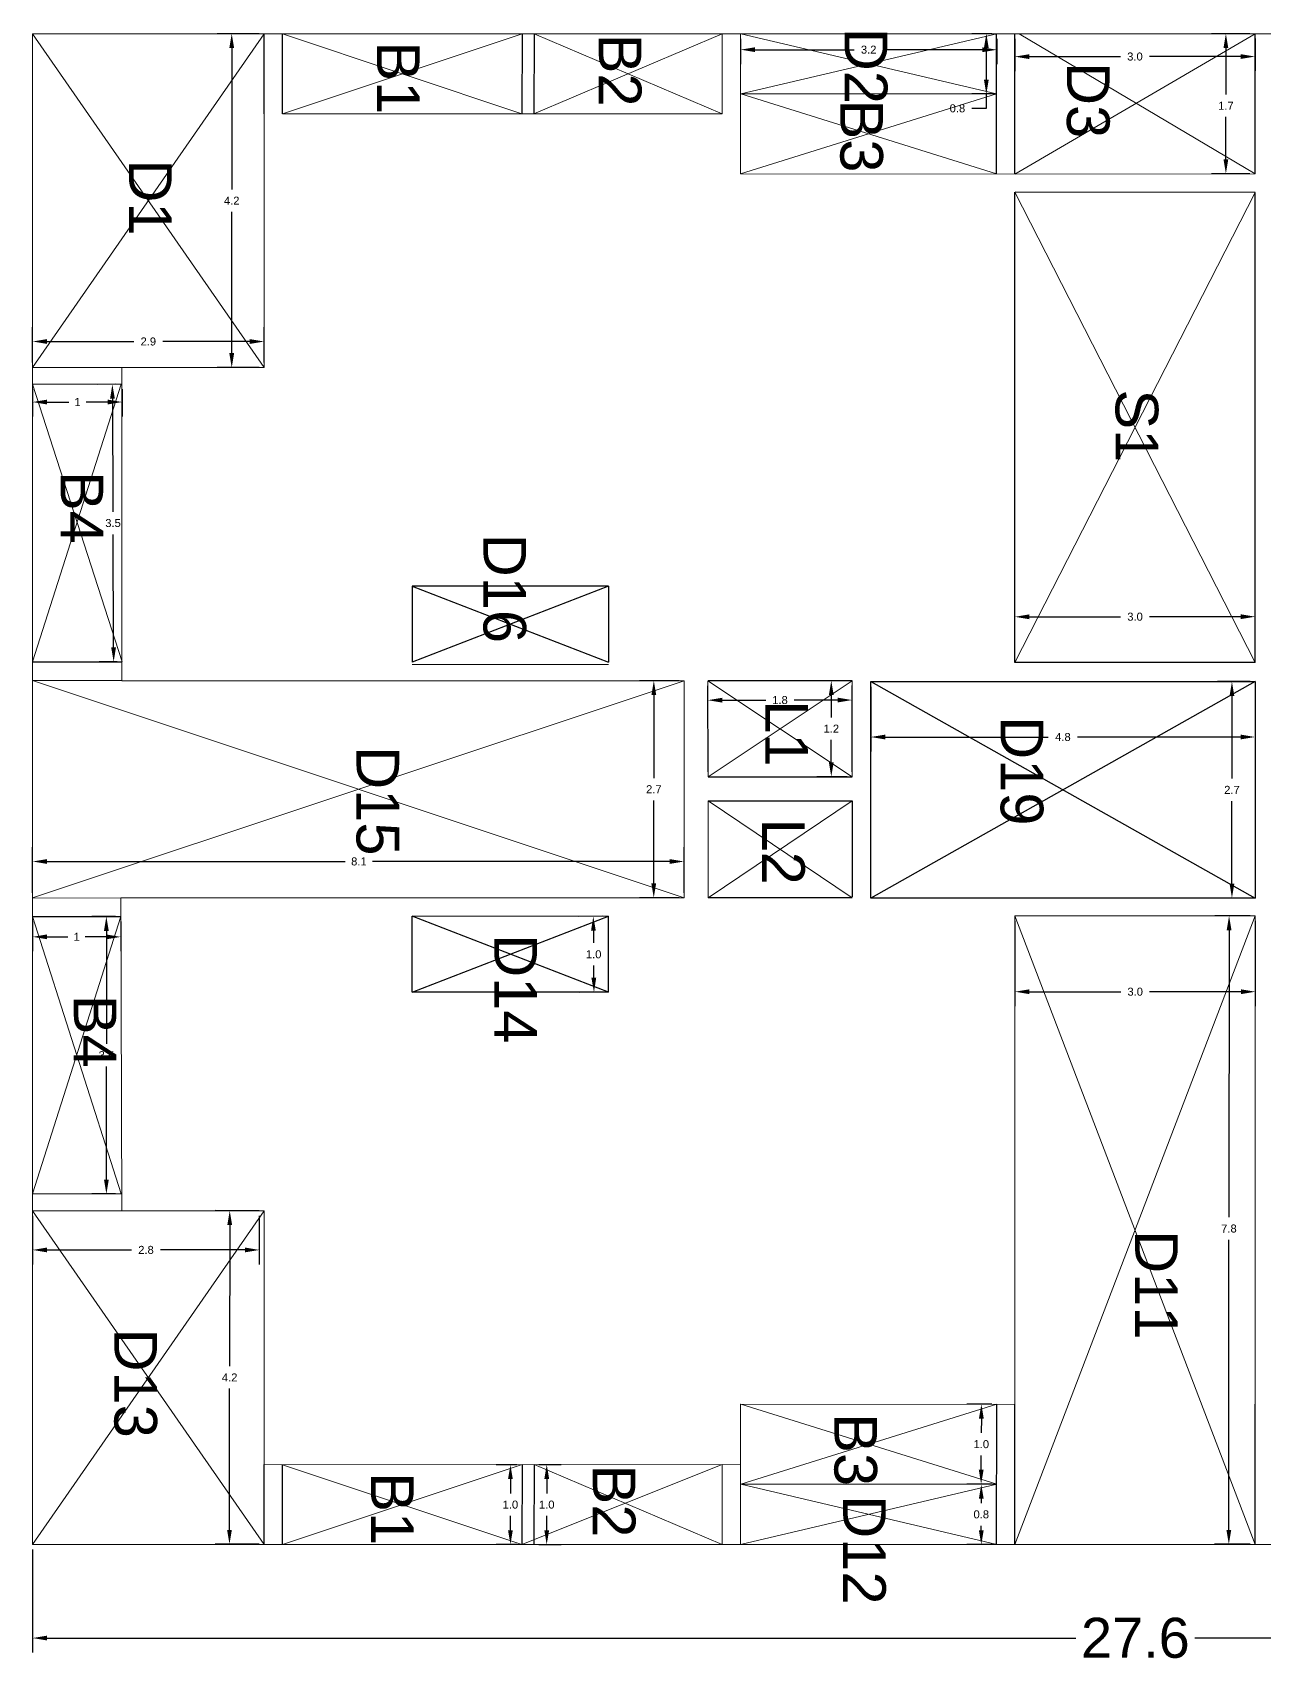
# Model space of a CAD drawing. Header units: metres. Extents: x 29392 to 32022, y 3934 to 33962.
# Drawn here: x 29422.94 to 29438.33, y 4040.68 to 4061.06 of the extents above; entities that cross this region are included whole.
import ezdxf

# ---------------------------------------------------------------- set-up
doc = ezdxf.new("R2010")
doc.units = ezdxf.units.M
doc.layers.add('text', color=7, linetype='Continuous', lineweight=5)
doc.styles.get("Standard").update_dxf_attribs({"font": 'arial.ttf'})
doc.dimstyles.get("Standard").update_dxf_attribs({"dimtxt": 0.1, "dimasz": 0.18, "dimexe": 0.18, "dimexo": 0.0625, "dimgap": 0.09, "dimtad": 0, "dimtih": 1, "dimtoh": 1, "dimdec": 1, "dimzin": 0, "dimdsep": 46, "dimtxsty": 'Standard', "dimcen": 0.09, "dimadec": 0, "dimazin": 0, "dimtfac": 1, "dimtdec": 1, "dimtofl": 0, "dimtmove": 0, "dimatfit": 3, "dimfxl": 1, "dimtolj": 1, "dimtzin": 0, "dimarcsym": 0})

# ---------------------------------------------------------------- blocks, each defined once
blk = doc.blocks.new('*D151')
at = {"layer": 'Defpoints', "color": 0, "transparency": 16777216}
for p in [(29434.982, 4061.05), (29434.853, 4060.298), (29434.982, 4060.298)]:
    blk.add_point(p, dxfattribs=at)
at = {"layer": 'text', "color": 0, "lineweight": -2, "transparency": 16777216}
for p, q in [((29434.92, 4061.05), (29434.673, 4061.05)), ((29434.853, 4060.87), (29434.853, 4060.478)), ((29434.92, 4060.298), (29434.673, 4060.298)), ((29434.853, 4060.298), (29434.853, 4060.118)), ((29434.853, 4060.118), (29434.673, 4060.118))]:
    blk.add_line(p, q, dxfattribs=at)
at = {"layer": 'text', "color": 0, "transparency": 16777216}
for points in [[(29434.823, 4060.87), (29434.883, 4060.87), (29434.853, 4061.05)], [(29434.823, 4060.478), (29434.883, 4060.478), (29434.853, 4060.298)]]:
    blk.add_solid(points, dxfattribs=at)
at = {"layer": 'text', "color": 0, "transparency": 16777216, "insert": (29434.492, 4060.118), "char_height": 0.1, "attachment_point": 5}
blk.add_mtext('\\A1;0.8', dxfattribs=at)
blk = doc.blocks.new('*D152')
at = {"layer": 'Defpoints', "color": 0, "transparency": 16777216}
for p in [(29431.783, 4061.05), (29434.984, 4061.049), (29431.783, 4060.851)]:
    blk.add_point(p, dxfattribs=at)
at = {"layer": 'text', "color": 0, "lineweight": -2, "transparency": 16777216}
for p, q in [((29431.783, 4060.988), (29431.783, 4060.671)), ((29434.984, 4060.986), (29434.984, 4060.67)), ((29431.963, 4060.851), (29433.203, 4060.851)), ((29434.804, 4060.85), (29433.564, 4060.851))]:
    blk.add_line(p, q, dxfattribs=at)
at = {"layer": 'text', "color": 0, "transparency": 16777216}
for points in [[(29431.963, 4060.881), (29431.963, 4060.821), (29431.783, 4060.851)], [(29434.804, 4060.88), (29434.804, 4060.82), (29434.984, 4060.85)]]:
    blk.add_solid(points, dxfattribs=at)
at = {"layer": 'text', "color": 0, "transparency": 16777216, "insert": (29433.383, 4060.851), "char_height": 0.1, "attachment_point": 5}
blk.add_mtext('\\A1;3.2', dxfattribs=at)
blk = doc.blocks.new('*D153')
at = {"layer": 'Defpoints', "color": 0, "transparency": 16777216}
for p in [(29438.21, 4061.05), (29437.846, 4059.301), (29438.21, 4059.301)]:
    blk.add_point(p, dxfattribs=at)
at = {"layer": 'text', "color": 0, "lineweight": -2, "transparency": 16777216}
for p, q in [((29438.147, 4061.05), (29437.666, 4061.05)), ((29437.846, 4060.87), (29437.846, 4060.29)), ((29437.846, 4059.481), (29437.846, 4060.01)), ((29438.147, 4059.301), (29437.666, 4059.301))]:
    blk.add_line(p, q, dxfattribs=at)
at = {"layer": 'text', "color": 0, "transparency": 16777216}
for points in [[(29437.876, 4060.87), (29437.816, 4060.87), (29437.846, 4061.05)], [(29437.876, 4059.481), (29437.816, 4059.481), (29437.846, 4059.301)]]:
    blk.add_solid(points, dxfattribs=at)
at = {"layer": 'text', "color": 0, "transparency": 16777216, "insert": (29437.846, 4060.15), "char_height": 0.1, "attachment_point": 5}
blk.add_mtext('\\A1;1.7', dxfattribs=at)
blk = doc.blocks.new('*D154')
at = {"layer": 'Defpoints', "color": 0, "transparency": 16777216}
for p in [(29435.21, 4061.05), (29438.21, 4061.051), (29438.21, 4060.765)]:
    blk.add_point(p, dxfattribs=at)
at = {"layer": 'text', "color": 0, "lineweight": -2, "transparency": 16777216}
for p, q in [((29435.21, 4060.988), (29435.21, 4060.584)), ((29438.21, 4060.989), (29438.21, 4060.585)), ((29435.39, 4060.764), (29436.529, 4060.765)), ((29438.03, 4060.765), (29436.891, 4060.765))]:
    blk.add_line(p, q, dxfattribs=at)
at = {"layer": 'text', "color": 0, "transparency": 16777216}
for points in [[(29435.39, 4060.794), (29435.39, 4060.734), (29435.21, 4060.764)], [(29438.03, 4060.795), (29438.03, 4060.735), (29438.21, 4060.765)]]:
    blk.add_solid(points, dxfattribs=at)
at = {"layer": 'text', "color": 0, "transparency": 16777216, "insert": (29436.71, 4060.765), "char_height": 0.1, "attachment_point": 5}
blk.add_mtext('\\A1;3.0', dxfattribs=at)
blk = doc.blocks.new('*D160')
at = {"layer": 'Defpoints', "color": 0, "transparency": 16777216}
for p in [(29438.214, 4050.029), (29437.883, 4042.179), (29438.211, 4042.179)]:
    blk.add_point(p, dxfattribs=at)
at = {"layer": 'text', "color": 0, "lineweight": -2, "transparency": 16777216}
for p, q in [((29438.151, 4050.029), (29437.706, 4050.029)), ((29437.886, 4049.849), (29437.884, 4046.264)), ((29437.883, 4042.359), (29437.884, 4045.982)), ((29438.148, 4042.179), (29437.703, 4042.179))]:
    blk.add_line(p, q, dxfattribs=at)
at = {"layer": 'text', "color": 0, "transparency": 16777216}
for points in [[(29437.856, 4049.849), (29437.916, 4049.849), (29437.886, 4050.029)], [(29437.853, 4042.359), (29437.913, 4042.359), (29437.883, 4042.179)]]:
    blk.add_solid(points, dxfattribs=at)
at = {"layer": 'text', "color": 0, "transparency": 16777216, "insert": (29437.884, 4046.123), "char_height": 0.1, "attachment_point": 5}
blk.add_mtext('\\A1;7.8', dxfattribs=at)
blk = doc.blocks.new('*D161')
at = {"layer": 'Defpoints', "color": 0, "transparency": 16777216}
for p in [(29435.211, 4050.029), (29438.214, 4050.029), (29435.211, 4049.082)]:
    blk.add_point(p, dxfattribs=at)
at = {"layer": 'text', "color": 0, "lineweight": -2, "transparency": 16777216}
for p, q in [((29435.211, 4049.966), (29435.211, 4048.902)), ((29438.214, 4049.966), (29438.214, 4048.902)), ((29435.391, 4049.082), (29436.532, 4049.082)), ((29438.034, 4049.082), (29436.893, 4049.082))]:
    blk.add_line(p, q, dxfattribs=at)
at = {"layer": 'text', "color": 0, "transparency": 16777216}
for points in [[(29435.391, 4049.112), (29435.391, 4049.052), (29435.211, 4049.082)], [(29438.034, 4049.112), (29438.034, 4049.052), (29438.214, 4049.082)]]:
    blk.add_solid(points, dxfattribs=at)
at = {"layer": 'text', "color": 0, "transparency": 16777216, "insert": (29436.713, 4049.082), "char_height": 0.1, "attachment_point": 5}
blk.add_mtext('\\A1;3.0', dxfattribs=at)
blk = doc.blocks.new('*D162')
at = {"layer": 'Defpoints', "color": 0, "transparency": 16777216}
for p in [(29431.077, 4052.968), (29430.698, 4050.255), (29431.076, 4050.255)]:
    blk.add_point(p, dxfattribs=at)
at = {"layer": 'text', "color": 0, "lineweight": -2, "transparency": 16777216}
for p, q in [((29431.015, 4052.968), (29430.519, 4052.968)), ((29430.699, 4052.788), (29430.699, 4051.752)), ((29430.698, 4050.435), (29430.699, 4051.471)), ((29431.014, 4050.255), (29430.518, 4050.255))]:
    blk.add_line(p, q, dxfattribs=at)
at = {"layer": 'text', "color": 0, "transparency": 16777216}
for points in [[(29430.669, 4052.788), (29430.729, 4052.788), (29430.699, 4052.968)], [(29430.668, 4050.435), (29430.728, 4050.435), (29430.698, 4050.255)]]:
    blk.add_solid(points, dxfattribs=at)
at = {"layer": 'text', "color": 0, "transparency": 16777216, "insert": (29430.699, 4051.612), "char_height": 0.1, "attachment_point": 5}
blk.add_mtext('\\A1;2.7', dxfattribs=at)
blk = doc.blocks.new('*D163')
at = {"layer": 'Defpoints', "color": 0, "transparency": 16777216}
for p in [(29422.938, 4050.709), (29422.938, 4050.255), (29431.076, 4050.255)]:
    blk.add_point(p, dxfattribs=at)
at = {"layer": 'text', "color": 0, "lineweight": -2, "transparency": 16777216}
for p, q in [((29422.938, 4050.317), (29422.938, 4050.889)), ((29431.076, 4050.317), (29431.076, 4050.889)), ((29423.118, 4050.709), (29426.843, 4050.709)), ((29430.896, 4050.709), (29427.185, 4050.709))]:
    blk.add_line(p, q, dxfattribs=at)
at = {"layer": 'text', "color": 0, "transparency": 16777216}
for points in [[(29423.118, 4050.739), (29423.118, 4050.679), (29422.938, 4050.709)], [(29430.896, 4050.739), (29430.896, 4050.679), (29431.076, 4050.709)]]:
    blk.add_solid(points, dxfattribs=at)
at = {"layer": 'text', "color": 0, "transparency": 16777216, "insert": (29427.014, 4050.709), "char_height": 0.1, "attachment_point": 5}
blk.add_mtext('\\A1;8.1', dxfattribs=at)
blk = doc.blocks.new('*D167')
at = {"layer": 'Defpoints', "color": 0, "transparency": 16777216}
for p in [(29435.209, 4053.766), (29435.209, 4053.195), (29438.212, 4053.197)]:
    blk.add_point(p, dxfattribs=at)
at = {"layer": 'text', "color": 0, "lineweight": -2, "transparency": 16777216}
for p, q in [((29435.209, 4053.258), (29435.209, 4053.946)), ((29438.212, 4053.259), (29438.212, 4053.947)), ((29435.389, 4053.766), (29436.53, 4053.767)), ((29438.032, 4053.767), (29436.891, 4053.767))]:
    blk.add_line(p, q, dxfattribs=at)
at = {"layer": 'text', "color": 0, "transparency": 16777216}
for points in [[(29435.389, 4053.796), (29435.389, 4053.736), (29435.209, 4053.766)], [(29438.032, 4053.797), (29438.032, 4053.737), (29438.212, 4053.767)]]:
    blk.add_solid(points, dxfattribs=at)
at = {"layer": 'text', "color": 0, "transparency": 16777216, "insert": (29436.711, 4053.767), "char_height": 0.1, "attachment_point": 5}
blk.add_mtext('\\A1;3.0', dxfattribs=at)
blk = doc.blocks.new('*D168')
at = {"layer": 'Defpoints', "color": 0, "transparency": 16777216}
for p in [(29433.176, 4052.968), (29432.916, 4051.768), (29433.176, 4051.768)]:
    blk.add_point(p, dxfattribs=at)
at = {"layer": 'text', "color": 0, "lineweight": -2, "transparency": 16777216}
for p, q in [((29433.114, 4052.968), (29432.736, 4052.968)), ((29432.916, 4052.788), (29432.916, 4052.508)), ((29432.916, 4051.948), (29432.916, 4052.228)), ((29433.114, 4051.768), (29432.736, 4051.768))]:
    blk.add_line(p, q, dxfattribs=at)
at = {"layer": 'text', "color": 0, "transparency": 16777216}
for points in [[(29432.886, 4052.788), (29432.946, 4052.788), (29432.916, 4052.968)], [(29432.886, 4051.948), (29432.946, 4051.948), (29432.916, 4051.768)]]:
    blk.add_solid(points, dxfattribs=at)
at = {"layer": 'text', "color": 0, "transparency": 16777216, "insert": (29432.916, 4052.368), "char_height": 0.1, "attachment_point": 5}
blk.add_mtext('\\A1;1.2', dxfattribs=at)
blk = doc.blocks.new('*D169')
at = {"layer": 'Defpoints', "color": 0, "transparency": 16777216}
for p in [(29431.375, 4052.724), (29431.376, 4051.765), (29433.176, 4051.768)]:
    blk.add_point(p, dxfattribs=at)
at = {"layer": 'text', "color": 0, "lineweight": -2, "transparency": 16777216}
for p, q in [((29431.376, 4051.828), (29431.375, 4052.904)), ((29433.176, 4051.83), (29433.175, 4052.906)), ((29431.555, 4052.724), (29432.099, 4052.725)), ((29432.995, 4052.726), (29432.452, 4052.725))]:
    blk.add_line(p, q, dxfattribs=at)
at = {"layer": 'text', "color": 0, "transparency": 16777216}
for points in [[(29431.555, 4052.754), (29431.555, 4052.694), (29431.375, 4052.724)], [(29432.995, 4052.756), (29432.995, 4052.696), (29433.175, 4052.726)]]:
    blk.add_solid(points, dxfattribs=at)
at = {"layer": 'text', "color": 0, "transparency": 16777216, "insert": (29432.275, 4052.725), "char_height": 0.1, "attachment_point": 5}
blk.add_mtext('\\A1;1.8', dxfattribs=at)
blk = doc.blocks.new('*D171')
at = {"layer": 'Defpoints', "color": 0, "transparency": 16777216}
for p in [(29422.938, 4042.175), (29450.493, 4042.175), (29422.938, 4041.007)]:
    blk.add_point(p, dxfattribs=at)
at = {"layer": 'text', "color": 0, "lineweight": -2, "transparency": 16777216}
for p, q in [((29422.938, 4042.112), (29422.938, 4040.827)), ((29450.493, 4042.112), (29450.493, 4040.827)), ((29423.118, 4041.007), (29435.972, 4041.007)), ((29450.313, 4041.007), (29437.459, 4041.007))]:
    blk.add_line(p, q, dxfattribs=at)
at = {"layer": 'text', "color": 0, "transparency": 16777216}
for points in [[(29423.118, 4041.037), (29423.118, 4040.977), (29422.938, 4041.007)], [(29450.313, 4041.037), (29450.313, 4040.977), (29450.493, 4041.007)]]:
    blk.add_solid(points, dxfattribs=at)
at = {"layer": 'text', "color": 0, "transparency": 16777216, "insert": (29436.715, 4041.007), "char_height": 0.5, "attachment_point": 5}
blk.add_mtext('\\A1;27.6', dxfattribs=at)
blk = doc.blocks.new('*D201')
at = {"color": 0, "lineweight": -2, "transparency": 16777216}
for p, q in [((29434.923, 4043.928), (29434.611, 4043.93)), ((29434.791, 4043.749), (29434.79, 4043.57)), ((29434.789, 4043.109), (29434.789, 4043.288)), ((29434.92, 4042.929), (29434.608, 4042.93))]:
    blk.add_line(p, q, dxfattribs=at)
at = {"color": 0, "transparency": 16777216}
for points in [[(29434.761, 4043.749), (29434.821, 4043.749), (29434.791, 4043.929)], [(29434.759, 4043.11), (29434.819, 4043.109), (29434.788, 4042.929)]]:
    blk.add_solid(points, dxfattribs=at)
at = {"layer": 'Defpoints', "color": 0, "transparency": 16777216}
for p in [(29434.986, 4043.928), (29434.788, 4042.929), (29434.982, 4042.929)]:
    blk.add_point(p, dxfattribs=at)
at = {"color": 0, "transparency": 16777216, "insert": (29434.79, 4043.429), "char_height": 0.1, "attachment_point": 5}
blk.add_mtext('\\A1;1.0', dxfattribs=at)
blk = doc.blocks.new('*D202')
at = {"color": 0, "lineweight": -2, "transparency": 16777216}
for p, q in [((29434.923, 4042.928), (29434.61, 4042.928)), ((29434.79, 4042.748), (29434.79, 4042.693)), ((29434.79, 4042.355), (29434.79, 4042.411)), ((29434.923, 4042.175), (29434.61, 4042.175))]:
    blk.add_line(p, q, dxfattribs=at)
at = {"color": 0, "transparency": 16777216}
for points in [[(29434.76, 4042.748), (29434.82, 4042.748), (29434.79, 4042.928)], [(29434.76, 4042.355), (29434.82, 4042.355), (29434.79, 4042.175)]]:
    blk.add_solid(points, dxfattribs=at)
at = {"layer": 'Defpoints', "color": 0, "transparency": 16777216}
for p in [(29434.986, 4042.928), (29434.79, 4042.175), (29434.986, 4042.175)]:
    blk.add_point(p, dxfattribs=at)
at = {"color": 0, "transparency": 16777216, "insert": (29434.79, 4042.552), "char_height": 0.1, "attachment_point": 5}
blk.add_mtext('\\A1;0.8', dxfattribs=at)
blk = doc.blocks.new('*D203')
at = {"color": 0, "lineweight": -2, "transparency": 16777216}
for p, q in [((29423.979, 4056.671), (29423.754, 4056.67)), ((29423.935, 4056.49), (29423.941, 4055.078)), ((29423.949, 4053.384), (29423.943, 4054.796)), ((29423.995, 4053.204), (29423.77, 4053.203))]:
    blk.add_line(p, q, dxfattribs=at)
at = {"color": 0, "transparency": 16777216}
for points in [[(29423.965, 4056.49), (29423.905, 4056.49), (29423.934, 4056.67)], [(29423.979, 4053.384), (29423.919, 4053.384), (29423.95, 4053.204)]]:
    blk.add_solid(points, dxfattribs=at)
at = {"layer": 'Defpoints', "color": 0, "transparency": 16777216}
for p in [(29424.042, 4056.671), (29423.95, 4053.204), (29424.057, 4053.204)]:
    blk.add_point(p, dxfattribs=at)
at = {"color": 0, "transparency": 16777216, "insert": (29423.942, 4054.937), "char_height": 0.1, "attachment_point": 5}
blk.add_mtext('\\A1;3.5', dxfattribs=at)
blk = doc.blocks.new('*D204')
at = {"color": 0, "lineweight": -2, "transparency": 16777216}
for p, q in [((29422.938, 4056.608), (29422.938, 4056.269)), ((29424.057, 4056.608), (29424.057, 4056.269)), ((29423.118, 4056.449), (29423.389, 4056.449)), ((29423.877, 4056.449), (29423.606, 4056.449))]:
    blk.add_line(p, q, dxfattribs=at)
at = {"color": 0, "transparency": 16777216}
for points in [[(29423.118, 4056.479), (29423.118, 4056.419), (29422.938, 4056.449)], [(29423.877, 4056.479), (29423.877, 4056.419), (29424.057, 4056.449)]]:
    blk.add_solid(points, dxfattribs=at)
at = {"layer": 'Defpoints', "color": 0, "transparency": 16777216}
for p in [(29422.938, 4056.671), (29424.057, 4056.671), (29422.938, 4056.449)]:
    blk.add_point(p, dxfattribs=at)
at = {"color": 0, "transparency": 16777216, "insert": (29423.498, 4056.449), "char_height": 0.1, "attachment_point": 5}
blk.add_mtext('\\A1;1', dxfattribs=at)
blk = doc.blocks.new('*D205')
at = {"color": 0, "lineweight": -2, "transparency": 16777216}
for p, q in [((29423.975, 4050.021), (29423.679, 4050.021)), ((29423.859, 4049.841), (29423.859, 4048.429)), ((29423.859, 4046.735), (29423.859, 4048.147)), ((29423.975, 4046.555), (29423.679, 4046.555))]:
    blk.add_line(p, q, dxfattribs=at)
at = {"color": 0, "transparency": 16777216}
for points in [[(29423.829, 4049.841), (29423.889, 4049.841), (29423.859, 4050.021)], [(29423.829, 4046.735), (29423.889, 4046.735), (29423.859, 4046.555)]]:
    blk.add_solid(points, dxfattribs=at)
at = {"layer": 'Defpoints', "color": 0, "transparency": 16777216}
for p in [(29424.038, 4050.021), (29423.859, 4046.555), (29424.038, 4046.555)]:
    blk.add_point(p, dxfattribs=at)
at = {"color": 0, "transparency": 16777216, "insert": (29423.859, 4048.288), "char_height": 0.1, "attachment_point": 5}
blk.add_mtext('\\A1;3.5', dxfattribs=at)
blk = doc.blocks.new('*D206')
at = {"color": 0, "lineweight": -2, "transparency": 16777216}
for p, q in [((29422.938, 4049.959), (29422.938, 4049.588)), ((29423.118, 4049.768), (29423.379, 4049.768)), ((29423.858, 4049.767), (29423.596, 4049.768)), ((29424.038, 4049.959), (29424.038, 4049.587))]:
    blk.add_line(p, q, dxfattribs=at)
at = {"color": 0, "transparency": 16777216}
for points in [[(29423.118, 4049.798), (29423.118, 4049.738), (29422.938, 4049.768)], [(29423.858, 4049.797), (29423.858, 4049.737), (29424.038, 4049.767)]]:
    blk.add_solid(points, dxfattribs=at)
at = {"layer": 'Defpoints', "color": 0, "transparency": 16777216}
for p in [(29422.938, 4050.022), (29424.038, 4050.021), (29422.938, 4049.768)]:
    blk.add_point(p, dxfattribs=at)
at = {"color": 0, "transparency": 16777216, "insert": (29423.488, 4049.768), "char_height": 0.1, "attachment_point": 5}
blk.add_mtext('\\A1;1', dxfattribs=at)
blk = doc.blocks.new('*D207')
at = {"color": 0, "lineweight": -2, "transparency": 16777216}
for p, q in [((29425.769, 4046.346), (29425.22, 4046.347)), ((29425.4, 4046.167), (29425.399, 4044.403)), ((29425.397, 4042.359), (29425.398, 4044.123)), ((29425.767, 4042.179), (29425.217, 4042.179))]:
    blk.add_line(p, q, dxfattribs=at)
at = {"color": 0, "transparency": 16777216}
for points in [[(29425.37, 4046.167), (29425.43, 4046.167), (29425.4, 4046.347)], [(29425.367, 4042.359), (29425.427, 4042.359), (29425.397, 4042.179)]]:
    blk.add_solid(points, dxfattribs=at)
at = {"layer": 'Defpoints', "color": 0, "transparency": 16777216}
for p in [(29425.832, 4046.346), (29425.397, 4042.179), (29425.829, 4042.179)]:
    blk.add_point(p, dxfattribs=at)
at = {"color": 0, "transparency": 16777216, "insert": (29425.399, 4044.263), "char_height": 0.1, "attachment_point": 5}
blk.add_mtext('\\A1;4.2', dxfattribs=at)
blk = doc.blocks.new('*D208')
at = {"color": 0, "lineweight": -2, "transparency": 16777216}
for p, q in [((29422.938, 4046.284), (29422.938, 4045.676)), ((29425.769, 4046.284), (29425.769, 4045.676)), ((29423.118, 4045.856), (29424.172, 4045.856)), ((29425.589, 4045.856), (29424.536, 4045.856))]:
    blk.add_line(p, q, dxfattribs=at)
at = {"color": 0, "transparency": 16777216}
for points in [[(29423.118, 4045.886), (29423.118, 4045.826), (29422.938, 4045.856)], [(29425.589, 4045.886), (29425.589, 4045.826), (29425.769, 4045.856)]]:
    blk.add_solid(points, dxfattribs=at)
at = {"layer": 'Defpoints', "color": 0, "transparency": 16777216}
for p in [(29422.938, 4046.346), (29425.769, 4046.346), (29422.938, 4045.856)]:
    blk.add_point(p, dxfattribs=at)
at = {"color": 0, "transparency": 16777216, "insert": (29424.354, 4045.856), "char_height": 0.1, "attachment_point": 5}
blk.add_mtext('\\A1;2.8', dxfattribs=at)
blk = doc.blocks.new('*D209')
at = {"color": 0, "lineweight": -2, "transparency": 16777216}
for p, q in [((29425.767, 4061.051), (29425.245, 4061.051)), ((29425.425, 4060.871), (29425.425, 4059.105)), ((29425.425, 4057.06), (29425.425, 4058.825)), ((29425.767, 4056.88), (29425.245, 4056.88))]:
    blk.add_line(p, q, dxfattribs=at)
at = {"color": 0, "transparency": 16777216}
for points in [[(29425.395, 4060.871), (29425.455, 4060.871), (29425.425, 4061.051)], [(29425.395, 4057.06), (29425.455, 4057.06), (29425.425, 4056.88)]]:
    blk.add_solid(points, dxfattribs=at)
at = {"layer": 'Defpoints', "color": 0, "transparency": 16777216}
for p in [(29425.829, 4061.051), (29425.425, 4056.88), (29425.829, 4056.88)]:
    blk.add_point(p, dxfattribs=at)
at = {"color": 0, "transparency": 16777216, "insert": (29425.425, 4058.965), "char_height": 0.1, "attachment_point": 5}
blk.add_mtext('\\A1;4.2', dxfattribs=at)
blk = doc.blocks.new('*D210')
at = {"color": 0, "lineweight": -2, "transparency": 16777216}
for p, q in [((29422.938, 4056.942), (29422.938, 4057.385)), ((29425.829, 4056.942), (29425.829, 4057.385)), ((29423.118, 4057.205), (29424.201, 4057.205)), ((29425.649, 4057.205), (29424.565, 4057.205))]:
    blk.add_line(p, q, dxfattribs=at)
at = {"color": 0, "transparency": 16777216}
for points in [[(29423.118, 4057.235), (29423.118, 4057.175), (29422.938, 4057.205)], [(29425.649, 4057.235), (29425.649, 4057.175), (29425.829, 4057.205)]]:
    blk.add_solid(points, dxfattribs=at)
at = {"layer": 'Defpoints', "color": 0, "transparency": 16777216}
for p in [(29422.938, 4057.205), (29422.938, 4056.88), (29425.829, 4056.88)]:
    blk.add_point(p, dxfattribs=at)
at = {"color": 0, "transparency": 16777216, "insert": (29424.383, 4057.205), "char_height": 0.1, "attachment_point": 5}
blk.add_mtext('\\A1;2.9', dxfattribs=at)
blk = doc.blocks.new('*D211')
at = {"color": 0, "lineweight": -2, "transparency": 16777216}
for p, q in [((29429.264, 4043.174), (29429.541, 4043.174)), ((29429.361, 4042.994), (29429.361, 4042.815)), ((29429.361, 4042.354), (29429.361, 4042.533)), ((29429.264, 4042.174), (29429.54, 4042.174))]:
    blk.add_line(p, q, dxfattribs=at)
at = {"color": 0, "transparency": 16777216}
for points in [[(29429.331, 4042.994), (29429.391, 4042.994), (29429.361, 4043.174)], [(29429.331, 4042.354), (29429.391, 4042.354), (29429.36, 4042.174)]]:
    blk.add_solid(points, dxfattribs=at)
at = {"layer": 'Defpoints', "color": 0, "transparency": 16777216}
for p in [(29429.202, 4043.174), (29429.201, 4042.174), (29429.36, 4042.174)]:
    blk.add_point(p, dxfattribs=at)
at = {"color": 0, "transparency": 16777216, "insert": (29429.361, 4042.674), "char_height": 0.1, "attachment_point": 5}
blk.add_mtext('\\A1;1.0', dxfattribs=at)
blk = doc.blocks.new('*D212')
at = {"color": 0, "lineweight": -2, "transparency": 16777216}
for p, q in [((29428.986, 4043.173), (29428.727, 4043.173)), ((29428.907, 4042.993), (29428.907, 4042.815)), ((29428.907, 4042.355), (29428.907, 4042.533)), ((29428.986, 4042.175), (29428.727, 4042.175))]:
    blk.add_line(p, q, dxfattribs=at)
at = {"color": 0, "transparency": 16777216}
for points in [[(29428.877, 4042.993), (29428.937, 4042.993), (29428.907, 4043.173)], [(29428.877, 4042.355), (29428.937, 4042.355), (29428.907, 4042.175)]]:
    blk.add_solid(points, dxfattribs=at)
at = {"layer": 'Defpoints', "color": 0, "transparency": 16777216}
for p in [(29429.049, 4043.173), (29428.907, 4042.175), (29429.049, 4042.175)]:
    blk.add_point(p, dxfattribs=at)
at = {"color": 0, "transparency": 16777216, "insert": (29428.907, 4042.674), "char_height": 0.1, "attachment_point": 5}
blk.add_mtext('\\A1;1.0', dxfattribs=at)
blk = doc.blocks.new('*D213')
at = {"color": 0, "lineweight": -2, "transparency": 16777216}
for p, q in [((29430.061, 4050.024), (29429.763, 4050.022)), ((29429.944, 4049.843), (29429.946, 4049.691)), ((29429.949, 4049.256), (29429.948, 4049.408)), ((29430.069, 4049.077), (29429.771, 4049.074))]:
    blk.add_line(p, q, dxfattribs=at)
at = {"color": 0, "transparency": 16777216}
for points in [[(29429.974, 4049.843), (29429.914, 4049.843), (29429.943, 4050.023)], [(29429.979, 4049.256), (29429.919, 4049.256), (29429.951, 4049.076)]]:
    blk.add_solid(points, dxfattribs=at)
at = {"layer": 'Defpoints', "color": 0, "transparency": 16777216}
for p in [(29430.124, 4050.025), (29429.951, 4049.076), (29430.131, 4049.077)]:
    blk.add_point(p, dxfattribs=at)
at = {"color": 0, "transparency": 16777216, "insert": (29429.947, 4049.549), "char_height": 0.1, "attachment_point": 5}
blk.add_mtext('\\A1;1.0', dxfattribs=at)
blk = doc.blocks.new('*D214')
at = {"color": 0, "lineweight": -2, "transparency": 16777216}
for p, q in [((29438.148, 4052.956), (29437.742, 4052.956)), ((29437.922, 4052.776), (29437.922, 4051.744)), ((29437.922, 4050.432), (29437.922, 4051.464)), ((29438.148, 4050.252), (29437.742, 4050.252))]:
    blk.add_line(p, q, dxfattribs=at)
at = {"color": 0, "transparency": 16777216}
for points in [[(29437.892, 4052.776), (29437.952, 4052.776), (29437.922, 4052.956)], [(29437.892, 4050.432), (29437.952, 4050.432), (29437.922, 4050.252)]]:
    blk.add_solid(points, dxfattribs=at)
at = {"layer": 'Defpoints', "color": 0, "transparency": 16777216}
for p in [(29438.21, 4052.956), (29437.922, 4050.252), (29438.21, 4050.252)]:
    blk.add_point(p, dxfattribs=at)
at = {"color": 0, "transparency": 16777216, "insert": (29437.922, 4051.604), "char_height": 0.1, "attachment_point": 5}
blk.add_mtext('\\A1;2.7', dxfattribs=at)
blk = doc.blocks.new('*D215')
at = {"color": 0, "lineweight": -2, "transparency": 16777216}
for p, q in [((29433.41, 4052.893), (29433.41, 4052.084)), ((29438.21, 4052.893), (29438.21, 4052.084)), ((29433.59, 4052.264), (29435.627, 4052.264)), ((29438.03, 4052.264), (29435.993, 4052.264))]:
    blk.add_line(p, q, dxfattribs=at)
at = {"color": 0, "transparency": 16777216}
for points in [[(29433.59, 4052.294), (29433.59, 4052.234), (29433.41, 4052.264)], [(29438.03, 4052.294), (29438.03, 4052.234), (29438.21, 4052.264)]]:
    blk.add_solid(points, dxfattribs=at)
at = {"layer": 'Defpoints', "color": 0, "transparency": 16777216}
for p in [(29433.41, 4052.956), (29438.21, 4052.956), (29433.41, 4052.264)]:
    blk.add_point(p, dxfattribs=at)
at = {"color": 0, "transparency": 16777216, "insert": (29435.81, 4052.264), "char_height": 0.1, "attachment_point": 5}
blk.add_mtext('\\A1;4.8', dxfattribs=at)

msp = doc.modelspace()

# ---------------------------------------------------------------- linework, layer by layer
for p, q in [((29425.829, 4060.05), (29425.831, 4061.05)), ((29426.06, 4060.05), (29426.061, 4061.05)), ((29429.052, 4061.05), (29429.051, 4060.05)), ((29429.202, 4061.05), (29429.201, 4060.05)), ((29434.982, 4059.297), (29434.982, 4061.05)), ((29435.21, 4059.297), (29435.21, 4061.05)), ((29438.21, 4059.301), (29438.21, 4061.05)), ((29435.211, 4053.196), (29435.209, 4059.07)), ((29435.209, 4053.195), (29435.21, 4059.067)), ((29438.212, 4059.068), (29435.212, 4059.069)), ((29438.212, 4053.197), (29438.21, 4059.068)), ((29427.681, 4054.15), (29427.681, 4053.2)), ((29430.131, 4054.149), (29427.681, 4054.15)), ((29427.681, 4054.15), (29430.131, 4053.199)), ((29430.131, 4054.149), (29427.681, 4053.2)), ((29430.131, 4054.149), (29430.131, 4053.199)), ((29422.938, 4053.204), (29424.057, 4053.204)), ((29438.212, 4053.197), (29435.211, 4053.195)), ((29433.176, 4052.968), (29431.376, 4052.968)), ((29431.376, 4051.768), (29433.176, 4051.768)), ((29431.376, 4051.468), (29433.176, 4051.468)), ((29433.176, 4051.468), (29433.176, 4050.268)), ((29433.176, 4050.255), (29431.376, 4050.255)), ((29422.938, 4050.022), (29424.038, 4050.021)), ((29427.681, 4049.076), (29430.131, 4050.027)), ((29427.681, 4049.076), (29427.681, 4050.026)), ((29430.131, 4049.077), (29427.681, 4050.026)), ((29430.131, 4049.077), (29430.131, 4050.027)), ((29430.131, 4049.077), (29427.681, 4049.076)), ((29434.982, 4042.175), (29434.983, 4043.925)), ((29435.209, 4042.175), (29435.211, 4043.925)), ((29438.212, 4042.175), (29438.21, 4043.929)), ((29425.829, 4042.175), (29425.831, 4043.175)), ((29426.06, 4042.174), (29426.061, 4043.174)), ((29429.052, 4043.174), (29429.051, 4042.174)), ((29429.202, 4043.174), (29429.201, 4042.174))]:
    msp.add_line(p, q)
at = {"color": 0}
for p, q in [((29433.41, 4050.252), (29433.41, 4052.956)), ((29433.41, 4052.956), (29438.21, 4052.956)), ((29438.21, 4052.956), (29433.41, 4050.252)), ((29433.41, 4052.956), (29438.21, 4050.252)), ((29438.21, 4052.956), (29438.21, 4050.252)), ((29438.21, 4050.252), (29433.41, 4050.252))]:
    msp.add_line(p, q, dxfattribs=at)
at = {"layer": 'text'}
for p, q in [((29422.938, 4042.175), (29422.938, 4061.051)), ((29422.938, 4061.051), (29447.593, 4061.05)), ((29425.831, 4056.88), (29422.938, 4061.051)), ((29425.829, 4061.051), (29422.938, 4056.88)), ((29425.829, 4060.05), (29425.829, 4061.051)), ((29429.052, 4061.05), (29426.06, 4060.05)), ((29426.061, 4061.05), (29429.051, 4060.05)), ((29431.551, 4061.051), (29429.201, 4060.05)), ((29429.202, 4061.05), (29431.551, 4060.049)), ((29431.551, 4060.049), (29431.551, 4061.051)), ((29431.783, 4060.049), (29431.783, 4061.05)), ((29431.784, 4061.05), (29434.982, 4060.298)), ((29434.984, 4061.049), (29431.784, 4060.298)), ((29438.21, 4061.05), (29435.21, 4059.297)), ((29435.265, 4061.05), (29438.21, 4059.301)), ((29434.982, 4060.298), (29431.783, 4059.298)), ((29434.982, 4060.298), (29431.784, 4060.298)), ((29431.784, 4060.298), (29434.982, 4059.298)), ((29438.21, 4059.301), (29435.213, 4059.297)), ((29435.209, 4059.07), (29438.212, 4053.197)), ((29438.21, 4059.068), (29435.211, 4053.195)), ((29424.051, 4056.88), (29422.938, 4056.88)), ((29422.938, 4056.88), (29424.042, 4056.88)), ((29422.938, 4056.671), (29424.042, 4056.671)), ((29424.042, 4056.671), (29422.938, 4053.204)), ((29422.938, 4056.671), (29424.057, 4053.204)), ((29430.131, 4053.17), (29427.681, 4053.171)), ((29422.938, 4052.971), (29424.057, 4052.971)), ((29431.076, 4050.255), (29422.938, 4052.971)), ((29431.077, 4052.968), (29422.938, 4050.255)), ((29431.376, 4051.768), (29431.375, 4052.968)), ((29431.375, 4052.968), (29433.176, 4051.768)), ((29433.176, 4052.968), (29431.376, 4051.768)), ((29433.176, 4052.968), (29433.176, 4051.768)), ((29431.376, 4051.468), (29431.376, 4050.255)), ((29433.176, 4051.468), (29431.376, 4050.255)), ((29431.376, 4051.468), (29433.176, 4050.255)), ((29422.938, 4050.255), (29424.038, 4050.251)), ((29422.938, 4050.022), (29424.042, 4046.555)), ((29424.038, 4050.021), (29422.938, 4046.555)), ((29430.131, 4050.025), (29427.681, 4050.024)), ((29438.214, 4050.029), (29435.209, 4042.175)), ((29435.211, 4050.03), (29438.212, 4042.175)), ((29422.938, 4046.555), (29424.042, 4046.555)), ((29424.051, 4046.346), (29422.938, 4046.346)), ((29425.832, 4046.346), (29422.938, 4042.175)), ((29422.938, 4046.346), (29425.832, 4042.175)), ((29422.938, 4046.346), (29424.042, 4046.346)), ((29431.784, 4043.93), (29434.984, 4042.928)), ((29434.986, 4043.928), (29431.784, 4042.929)), ((29425.832, 4043.172), (29425.832, 4042.175)), ((29429.052, 4043.174), (29426.06, 4042.175)), ((29426.061, 4043.172), (29429.051, 4042.175)), ((29431.551, 4043.174), (29429.051, 4042.174)), ((29429.202, 4043.174), (29431.551, 4042.174)), ((29431.551, 4042.174), (29431.551, 4043.175)), ((29431.783, 4042.174), (29431.783, 4043.175)), ((29434.986, 4042.928), (29431.783, 4042.175)), ((29434.986, 4042.928), (29431.784, 4042.929)), ((29431.784, 4042.929), (29434.984, 4042.175)), ((29450.493, 4042.175), (29422.938, 4042.175))]:
    msp.add_line(p, q, dxfattribs=at)
for points in [[(29438.211, 4043.929), (29438.214, 4050.029), (29435.211, 4050.03), (29435.211, 4043.925), (29431.782, 4043.928), (29431.78, 4043.175), (29425.832, 4043.172), (29425.832, 4046.346), (29424.051, 4046.346), (29424.039, 4050.255), (29431.076, 4050.255), (29431.077, 4052.968), (29424.051, 4052.968), (29424.051, 4056.88), (29425.831, 4056.88), (29425.829, 4060.05)], [(29426.06, 4060.05), (29431.551, 4060.049)], [(29431.783, 4060.049), (29431.783, 4059.298), (29435.213, 4059.297), (29438.21, 4059.301)]]:
    msp.add_lwpolyline(points, dxfattribs=at)

# ---------------------------------------------------------------- texts
for s, p in [('B2', (29430.011, 4061.051)), ('D2', (29433.084, 4061.125)), ('B1', (29427.239, 4060.955)), ('D3', (29435.86, 4060.697)), ('B3', (29433.029, 4060.228)), ('D1', (29424.142, 4059.481)), ('S1', (29436.468, 4056.606)), ('B4', (29423.287, 4055.588)), ('D16', (29428.57, 4054.804)), ('L1', (29432.09, 4052.725)), ('D19', (29435.032, 4052.525)), ('D15', (29426.984, 4052.15)), ('L2', (29432.052, 4051.247)), ('D14', (29428.706, 4049.801)), ('B4', (29423.452, 4049.044)), ('D11', (29436.712, 4046.103)), ('D13', (29423.959, 4044.875)), ('B3', (29432.955, 4043.816)), ('B2', (29429.936, 4043.175)), ('B1', (29427.165, 4043.079)), ('D12', (29433.064, 4042.792))]:
    msp.add_text(s, height=0.5332, rotation=270).set_placement(p)

# ---------------------------------------------------------------- dimensions: what is measured, and where the dimension line sits
for p1, p2, distance, picture, middle in [((29425.829, 4061.051), (29425.829, 4056.88), -0.404, '*D209', (29425.425, 4058.965)), ((29424.042, 4056.671), (29424.057, 4053.204), -0.107, '*D203', (29423.942, 4054.937)), ((29425.832, 4046.346), (29425.829, 4042.179), -0.432, '*D207', (29425.399, 4044.263)), ((29434.986, 4043.928), (29434.982, 4042.929), -0.194, '*D201', (29434.79, 4043.429)), ((29429.202, 4043.174), (29429.201, 4042.174), 0.159, '*D211', (29429.361, 4042.674))]:
    dim = msp.add_aligned_dim(p1=p1, p2=p2, distance=distance, dimstyle='Standard')
    dim.commit()
    dim.dimension.update_dxf_attribs({"geometry": picture, "text_midpoint": middle})
for base, p1, p2, picture, middle in [((29422.938, 4057.205), (29425.829, 4056.88), (29422.938, 4056.88), '*D210', (29424.383, 4057.205)), ((29422.938, 4045.856), (29425.769, 4046.346), (29422.938, 4046.346), '*D208', (29424.354, 4045.856))]:
    dim = msp.add_linear_dim(base=base, p1=p1, p2=p2, dimstyle='Standard')
    dim.commit()
    dim.dimension.update_dxf_attribs({"geometry": picture, "text_midpoint": middle})
dim = msp.add_linear_dim(base=(29422.938, 4056.449), p1=(29424.057, 4056.671), p2=(29422.938, 4056.671), text='1', dimstyle='Standard')
dim.commit()
dim.dimension.update_dxf_attribs({"geometry": '*D204', "text_midpoint": (29423.498, 4056.449)})
at = {"color": 0}
dim = msp.add_linear_dim(base=(29433.41, 4052.264), p1=(29438.21, 4052.956), p2=(29433.41, 4052.956), dimstyle='Standard', dxfattribs=at)
dim.commit()
dim.dimension.update_dxf_attribs({"geometry": '*D215', "text_midpoint": (29435.81, 4052.264), "dimtype": 160})
dim = msp.add_linear_dim(base=(29437.922, 4050.252), p1=(29438.21, 4052.956), p2=(29438.21, 4050.252), angle=270, dimstyle='Standard', dxfattribs=at)
dim.commit()
dim.dimension.update_dxf_attribs({"geometry": '*D214', "text_midpoint": (29437.922, 4051.604)})
for p1, p2, distance, text, picture, middle in [((29424.038, 4050.021), (29422.938, 4050.022), 0.254, '1', '*D206', (29423.488, 4049.768)), ((29430.124, 4050.025), (29430.131, 4049.077), -0.181, '1.0', '*D213', (29429.947, 4049.549))]:
    dim = msp.add_aligned_dim(p1=p1, p2=p2, distance=distance, text=text, dimstyle='Standard')
    dim.commit()
    dim.dimension.update_dxf_attribs({"geometry": picture, "text_midpoint": middle})
for base, p1, p2, picture, middle in [((29423.859, 4046.555), (29424.038, 4050.021), (29424.038, 4046.555), '*D205', (29423.859, 4048.288)), ((29428.907, 4042.175), (29429.049, 4043.173), (29429.049, 4042.175), '*D212', (29428.907, 4042.674))]:
    dim = msp.add_linear_dim(base=base, p1=p1, p2=p2, angle=270, dimstyle='Standard')
    dim.commit()
    dim.dimension.update_dxf_attribs({"geometry": picture, "text_midpoint": middle})
dim = msp.add_linear_dim(base=(29434.79, 4042.175), p1=(29434.986, 4042.928), p2=(29434.986, 4042.175), angle=270, dimstyle='Standard')
dim.commit()
dim.dimension.update_dxf_attribs({"geometry": '*D202', "text_midpoint": (29434.79, 4042.552), "dimtype": 160})
at = {"layer": 'text'}
for p1, p2, distance, picture, middle in [((29434.984, 4061.049), (29431.783, 4061.05), 0.199, '*D152', (29433.383, 4060.851)), ((29434.982, 4061.05), (29434.982, 4060.298), -0.129, '*D151', (29434.492, 4060.118)), ((29435.21, 4061.05), (29438.21, 4061.051), -0.286, '*D154', (29436.71, 4060.765)), ((29438.212, 4053.197), (29435.209, 4053.195), -0.571, '*D167', (29436.711, 4053.767)), ((29431.077, 4052.968), (29431.076, 4050.255), -0.378, '*D162', (29430.699, 4051.612)), ((29433.176, 4051.768), (29431.376, 4051.765), -0.958, '*D169', (29432.275, 4052.725)), ((29438.214, 4050.029), (29435.211, 4050.029), 0.947, '*D161', (29436.713, 4049.082))]:
    dim = msp.add_aligned_dim(p1=p1, p2=p2, distance=distance, dimstyle='Standard', dxfattribs=at)
    dim.commit()
    dim.dimension.update_dxf_attribs({"geometry": picture, "text_midpoint": middle})
for base, p1, p2, angle, picture, middle in [((29437.846, 4059.301), (29438.21, 4061.05), (29438.21, 4059.301), 270.0132, '*D153', (29437.846, 4060.15)), ((29437.8826, 4042.1793), (29438.2138, 4050.0289), (29438.2107, 4042.1792), 269.9774, '*D160', (29437.8842, 4046.1227))]:
    dim = msp.add_linear_dim(base=base, p1=p1, p2=p2, angle=angle, dimstyle='Standard', dxfattribs=at)
    dim.commit()
    dim.dimension.update_dxf_attribs({"geometry": picture, "text_midpoint": middle, "dimtype": 161})
dim = msp.add_linear_dim(base=(29432.916, 4051.768), p1=(29433.176, 4052.968), p2=(29433.176, 4051.768), angle=270, dimstyle='Standard', dxfattribs=at)
dim.commit()
dim.dimension.update_dxf_attribs({"geometry": '*D168', "text_midpoint": (29432.916, 4052.368)})
dim = msp.add_linear_dim(base=(29422.938, 4050.709), p1=(29431.076, 4050.255), p2=(29422.938, 4050.255), dimstyle='Standard', dxfattribs=at)
dim.commit()
dim.dimension.update_dxf_attribs({"geometry": '*D163', "text_midpoint": (29427.014, 4050.709), "dimtype": 160})
dim = msp.add_linear_dim(base=(29422.938, 4041.007), p1=(29450.493, 4042.175), p2=(29422.938, 4042.175), dimstyle='Standard', override={"dimtxt": 0.5}, dxfattribs=at)
dim.commit()
dim.dimension.update_dxf_attribs({"geometry": '*D171', "text_midpoint": (29436.715, 4041.007)})

doc.saveas('drawing.dxf')
